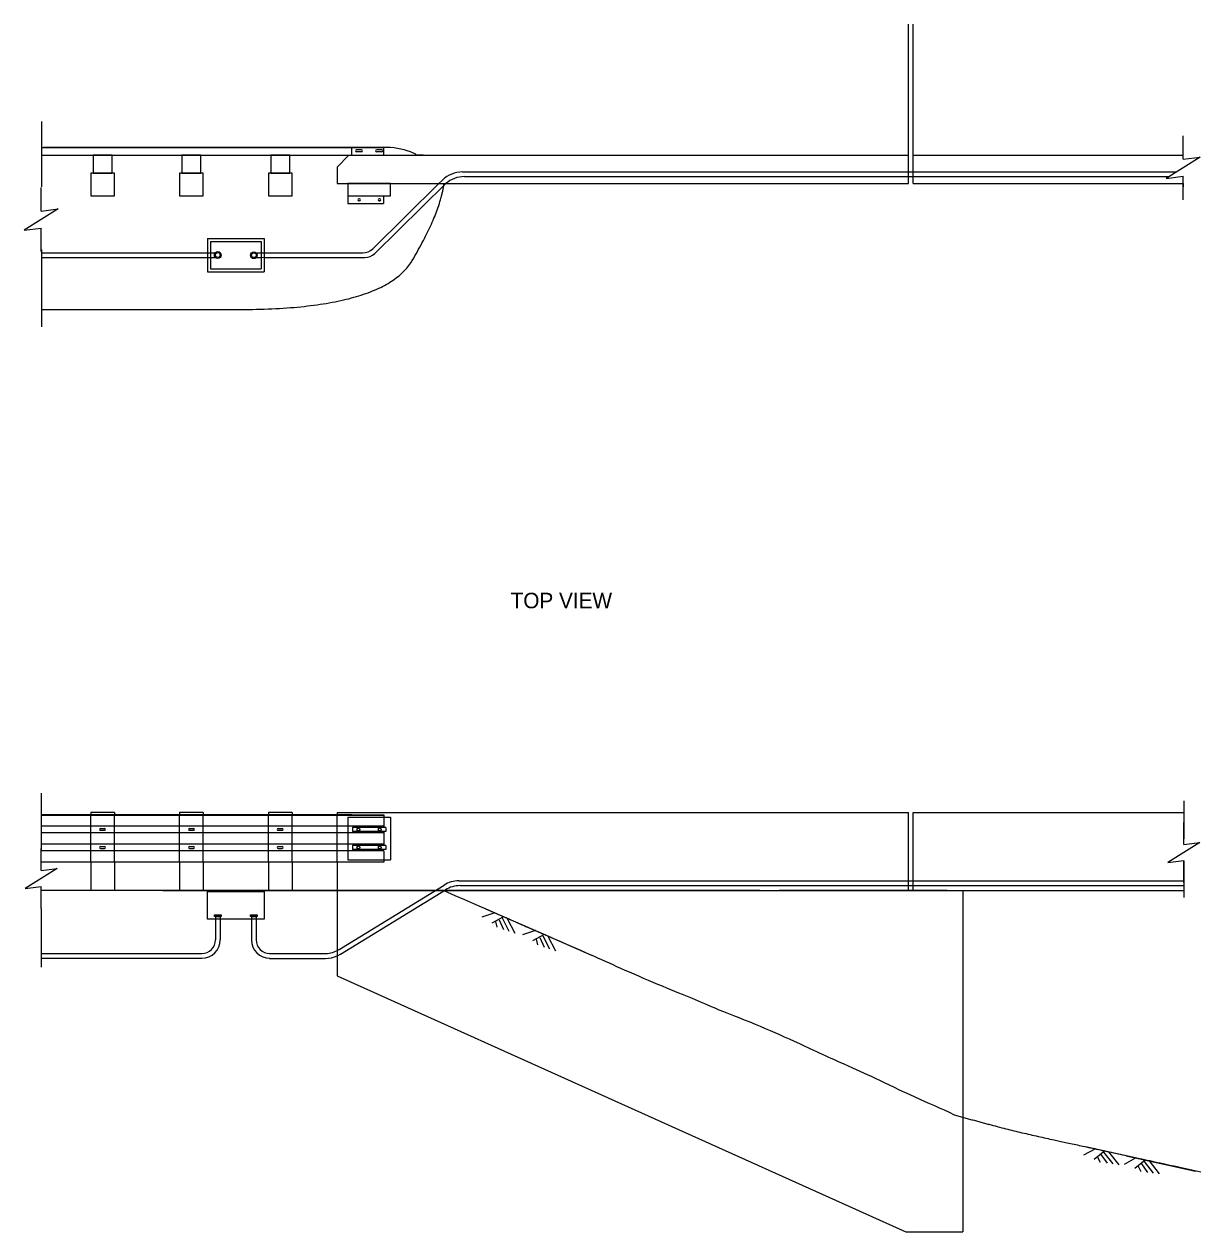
# Model space of a CAD drawing. Extents: x -749.3 to -667.3, y -393.2 to -312.4.
# Drawn here: x -708.68 to -667.3, y -354.83 to -312.36 of the extents above; entities that cross this region are included whole.
import ezdxf

# ---------------------------------------------------------------- set-up
doc = ezdxf.new("R2010")
doc.units = 0
doc.layers.add('es_DETAIL', color=7, linetype='Continuous')
doc.layers.add('es_NO-PLOT', color=7, linetype='Continuous')

msp = doc.modelspace()

# ---------------------------------------------------------------- linework, layer by layer
at = {"layer": 'es_DETAIL'}
for p, q in [((-677.582, -317.971), (-677.582, -312.363)), ((-677.415, -317.971), (-677.415, -312.363)), ((-708.074, -315.782), (-708.074, -318.086)), ((-667.917, -317.111), (-667.917, -316.286)), ((-708.074, -316.701), (-696.046, -316.701)), ((-695.909, -316.701), (-708.002, -316.701)), ((-697.151, -316.971), (-697.151, -316.701)), ((-696.813, -316.78), (-696.988, -316.78)), ((-696.105, -316.78), (-696.28, -316.78)), ((-696.046, -316.701), (-696.046, -316.971)), ((-708.074, -316.971), (-696.046, -316.971)), ((-697.255, -316.971), (-697.671, -317.388)), ((-697.255, -316.971), (-677.582, -316.971)), ((-696.813, -316.856), (-696.988, -316.856)), ((-696.105, -316.856), (-696.28, -316.856)), ((-694.9, -316.953), (-694.651, -316.953)), ((-694.791, -316.971), (-694.651, -316.971)), ((-694.651, -316.971), (-694.651, -316.953)), ((-677.415, -316.971), (-667.918, -316.971)), ((-667.918, -316.971), (-667.918, -316.864)), ((-697.671, -317.388), (-697.671, -317.971)), ((-693.262, -317.558), (-668.152, -317.558)), ((-697.671, -317.971), (-677.582, -317.971)), ((-694.092, -317.971), (-696.417, -320.261)), ((-693.854, -317.971), (-696.349, -320.427)), ((-693.963, -317.845), (-694.092, -317.971)), ((-693.194, -317.724), (-668.419, -317.724)), ((-677.415, -317.971), (-667.918, -317.971)), ((-667.918, -317.971), (-667.918, -318.079)), ((-667.917, -318.536), (-667.917, -317.711)), ((-708.078, -318.938), (-708.078, -318.113)), ((-697.296, -318.399), (-697.296, -318.669)), ((-697.279, -318.399), (-695.796, -318.399)), ((-696.892, -318.503), (-696.91, -318.503)), ((-696.174, -318.503), (-696.192, -318.503)), ((-696.046, -318.399), (-696.046, -318.669)), ((-697.296, -318.669), (-696.046, -318.669)), ((-696.892, -318.578), (-696.91, -318.578)), ((-696.174, -318.578), (-696.192, -318.578)), ((-708.078, -320.363), (-708.078, -319.538)), ((-702.234, -319.904), (-702.234, -321.071)), ((-702.234, -319.904), (-700.234, -319.904)), ((-702.13, -320.008), (-700.338, -320.008)), ((-702.13, -320.008), (-702.13, -320.967)), ((-700.338, -320.008), (-700.338, -320.967)), ((-700.234, -319.904), (-700.234, -321.071)), ((-708.074, -320.29), (-708.074, -323.005)), ((-708.074, -320.399), (-702.234, -320.399)), ((-708.074, -320.565), (-702.234, -320.565)), ((-702.234, -320.399), (-702.042, -320.399)), ((-702.234, -320.565), (-702.13, -320.565)), ((-702.13, -320.399), (-701.954, -320.399)), ((-702.13, -320.565), (-701.954, -320.565)), ((-700.514, -320.404), (-700.338, -320.404)), ((-700.514, -320.571), (-700.338, -320.571)), ((-700.234, -320.571), (-700.36, -320.575)), ((-700.338, -320.404), (-700.234, -320.404)), ((-700.234, -320.404), (-696.768, -320.404)), ((-700.234, -320.571), (-696.699, -320.571)), ((-702.13, -320.967), (-700.338, -320.967)), ((-702.234, -321.071), (-700.234, -321.071)), ((-708.074, -322.393), (-700.648, -322.393)), ((-708.074, -341.435), (-708.074, -339.406)), ((-667.888, -339.68), (-667.888, -341.015)), ((-706.338, -340.164), (-708.074, -340.164)), ((-706.338, -340.081), (-706.338, -340.18)), ((-705.505, -340.081), (-706.338, -340.081)), ((-705.504, -340.164), (-706.338, -340.164)), ((-705.505, -340.081), (-705.505, -340.18)), ((-703.213, -340.164), (-705.504, -340.164)), ((-703.213, -340.081), (-703.213, -340.18)), ((-702.38, -340.081), (-703.213, -340.081)), ((-702.38, -340.164), (-703.213, -340.164)), ((-702.38, -340.081), (-702.38, -340.18)), ((-700.087, -340.164), (-702.38, -340.164)), ((-699.255, -340.081), (-700.088, -340.081)), ((-700.088, -340.081), (-700.088, -340.18)), ((-699.255, -340.164), (-700.087, -340.164)), ((-699.255, -340.081), (-699.255, -340.18)), ((-697.671, -340.164), (-699.255, -340.164)), ((-697.671, -340.081), (-697.671, -340.164)), ((-697.671, -340.081), (-677.582, -340.081)), ((-697.151, -340.164), (-697.671, -340.164)), ((-697.151, -340.164), (-696.026, -340.164)), ((-696.026, -340.164), (-696.026, -340.607)), ((-677.582, -342.831), (-677.582, -340.081)), ((-677.415, -342.831), (-677.415, -340.081)), ((-677.415, -340.081), (-677.415, -340.081)), ((-677.415, -340.081), (-667.918, -340.081)), ((-708.074, -340.18), (-706.338, -340.18)), ((-706.338, -340.56), (-708.074, -340.56)), ((-706.338, -341.831), (-706.338, -340.18)), ((-706.338, -340.18), (-705.504, -340.18)), ((-705.503, -340.56), (-706.338, -340.56)), ((-705.505, -341.831), (-705.505, -340.18)), ((-705.504, -340.18), (-703.213, -340.18)), ((-703.213, -340.56), (-705.503, -340.56)), ((-703.213, -341.831), (-703.213, -340.18)), ((-703.213, -340.18), (-702.379, -340.18)), ((-702.378, -340.56), (-703.213, -340.56)), ((-702.38, -341.831), (-702.38, -340.18)), ((-702.379, -340.18), (-700.087, -340.18)), ((-700.084, -340.56), (-702.378, -340.56)), ((-700.088, -341.831), (-700.088, -340.18)), ((-700.087, -340.18), (-699.255, -340.18)), ((-699.255, -340.56), (-700.084, -340.56)), ((-699.255, -341.831), (-699.255, -340.18)), ((-699.255, -340.18), (-697.671, -340.18)), ((-697.671, -340.56), (-699.255, -340.56)), ((-697.671, -341.831), (-697.671, -340.18)), ((-697.671, -340.18), (-697.151, -340.18)), ((-696.026, -340.56), (-697.671, -340.56)), ((-697.296, -340.248), (-697.296, -341.748)), ((-697.296, -340.248), (-696.039, -340.248)), ((-697.151, -340.18), (-696.026, -340.18)), ((-696.039, -340.248), (-695.796, -340.248)), ((-695.796, -340.248), (-695.796, -341.748)), ((-667.888, -341.213), (-667.888, -340.44)), ((-706.338, -340.8), (-708.074, -340.8)), ((-705.502, -340.8), (-706.338, -340.8)), ((-705.994, -340.649), (-705.849, -340.649)), ((-705.994, -340.711), (-705.849, -340.711)), ((-703.213, -340.8), (-705.502, -340.8)), ((-702.378, -340.8), (-703.213, -340.8)), ((-702.869, -340.649), (-702.724, -340.649)), ((-702.869, -340.711), (-702.724, -340.711)), ((-700.083, -340.8), (-702.378, -340.8)), ((-699.255, -340.8), (-700.083, -340.8)), ((-699.744, -340.649), (-699.599, -340.649)), ((-699.744, -340.711), (-699.599, -340.711)), ((-697.671, -340.8), (-699.255, -340.8)), ((-696.026, -340.8), (-697.671, -340.8)), ((-695.963, -340.607), (-697.13, -340.607)), ((-697.13, -340.607), (-697.13, -340.753)), ((-695.963, -340.753), (-697.13, -340.753)), ((-696.026, -340.753), (-696.026, -341.243)), ((-695.963, -340.607), (-695.963, -340.753)), ((-708.076, -342.121), (-708.076, -341.347)), ((-706.338, -341.196), (-708.074, -341.196)), ((-706.338, -341.435), (-708.074, -341.435)), ((-705.501, -341.196), (-706.338, -341.196)), ((-705.5, -341.435), (-706.338, -341.435)), ((-705.994, -341.284), (-705.849, -341.284)), ((-705.994, -341.347), (-705.849, -341.347)), ((-703.213, -341.196), (-705.501, -341.196)), ((-703.213, -341.435), (-705.5, -341.435)), ((-702.376, -341.196), (-703.213, -341.196)), ((-702.376, -341.435), (-703.213, -341.435)), ((-702.869, -341.284), (-702.724, -341.284)), ((-702.869, -341.347), (-702.724, -341.347)), ((-700.079, -341.196), (-702.376, -341.196)), ((-700.078, -341.435), (-702.376, -341.435)), ((-699.255, -341.196), (-700.079, -341.196)), ((-699.255, -341.435), (-700.078, -341.435)), ((-699.744, -341.284), (-699.599, -341.284)), ((-699.744, -341.347), (-699.599, -341.347)), ((-697.671, -341.196), (-699.255, -341.196)), ((-697.671, -341.435), (-699.255, -341.435)), ((-696.026, -341.196), (-697.671, -341.196)), ((-696.026, -341.435), (-697.671, -341.435)), ((-695.963, -341.243), (-697.13, -341.243)), ((-697.13, -341.243), (-697.13, -341.388)), ((-695.963, -341.388), (-697.13, -341.388)), ((-696.026, -341.435), (-696.026, -341.831)), ((-695.963, -341.243), (-695.963, -341.388)), ((-708.074, -341.816), (-706.338, -341.816)), ((-706.338, -341.831), (-708.074, -341.831)), ((-706.338, -341.816), (-705.499, -341.816)), ((-706.338, -341.831), (-706.338, -342.831)), ((-705.499, -341.831), (-706.338, -341.831)), ((-705.505, -341.831), (-705.505, -342.831)), ((-705.499, -341.816), (-703.213, -341.816)), ((-703.213, -341.831), (-705.499, -341.831)), ((-703.213, -341.816), (-702.375, -341.816)), ((-703.213, -341.831), (-703.213, -342.831)), ((-702.374, -341.831), (-703.213, -341.831)), ((-702.38, -341.831), (-702.38, -342.831)), ((-702.375, -341.816), (-700.075, -341.816)), ((-700.074, -341.831), (-702.374, -341.831)), ((-700.088, -341.831), (-700.088, -342.831)), ((-700.075, -341.816), (-699.255, -341.816)), ((-699.255, -341.831), (-700.074, -341.831)), ((-699.255, -341.816), (-697.671, -341.816)), ((-699.255, -341.831), (-699.255, -342.831)), ((-697.671, -341.831), (-699.255, -341.831)), ((-697.671, -341.816), (-696.026, -341.816)), ((-696.026, -341.831), (-697.671, -341.831)), ((-697.671, -341.831), (-697.671, -342.831)), ((-697.296, -341.748), (-696.048, -341.748)), ((-696.048, -341.748), (-695.796, -341.748)), ((-667.888, -342.549), (-667.888, -341.776)), ((-667.888, -341.782), (-667.888, -343.08)), ((-708.076, -343.457), (-708.076, -342.683)), ((-697.602, -344.9), (-693.912, -342.638)), ((-693.389, -342.491), (-667.888, -342.491)), ((-693.342, -342.657), (-667.888, -342.657)), ((-706.338, -342.831), (-708.074, -342.831)), ((-682.801, -342.831), (-706.338, -342.831)), ((-703.796, -342.831), (-667.888, -342.831)), ((-702.234, -342.867), (-700.234, -342.867)), ((-697.671, -342.831), (-697.671, -345.831)), ((-697.555, -345.066), (-693.865, -342.805)), ((-676.216, -342.831), (-682.127, -342.831)), ((-675.671, -342.831), (-675.671, -354.831)), ((-708.074, -345.522), (-708.074, -343.457)), ((-692.451, -343.472), (-690.16, -344.473)), ((-700.234, -343.831), (-702.234, -343.831)), ((-701.951, -343.742), (-701.951, -344.558)), ((-701.951, -343.742), (-701.785, -343.742)), ((-701.785, -343.742), (-701.785, -344.558)), ((-700.683, -343.742), (-700.683, -344.563)), ((-700.683, -343.742), (-700.517, -343.742)), ((-700.517, -343.742), (-700.517, -344.563)), ((-692.124, -343.614), (-692.578, -343.762)), ((-691.815, -343.751), (-692.234, -343.976)), ((-692.105, -343.915), (-692.051, -344.112)), ((-691.973, -343.856), (-691.821, -344.196)), ((-691.864, -343.791), (-691.628, -344.256)), ((-691.69, -343.808), (-691.426, -344.328)), ((-690.695, -344.24), (-691.148, -344.388)), ((-691.022, -344.098), (-688.731, -345.099)), ((-690.386, -344.377), (-690.805, -344.602)), ((-690.676, -344.541), (-690.622, -344.738)), ((-690.544, -344.482), (-690.392, -344.822)), ((-690.435, -344.417), (-690.199, -344.882)), ((-690.261, -344.434), (-689.997, -344.954)), ((-708.074, -345.041), (-702.435, -345.041)), ((-708.074, -345.208), (-702.435, -345.208)), ((-700.052, -345.047), (-698.124, -345.047)), ((-700.052, -345.214), (-698.077, -345.214)), ((-697.671, -345.831), (-677.671, -354.831)), ((-671.004, -351.907), (-671.421, -352.14)), ((-671.352, -351.831), (-668.911, -352.371)), ((-670.675, -351.982), (-671.042, -352.284)), ((-670.715, -352.031), (-670.393, -352.442)), ((-670.541, -352.013), (-670.181, -352.473)), ((-670.928, -352.2), (-670.836, -352.382)), ((-670.809, -352.116), (-670.595, -352.42)), ((-669.578, -352.23), (-669.995, -352.463)), ((-669.927, -352.154), (-667.486, -352.693)), ((-669.249, -352.305), (-669.617, -352.607)), ((-669.383, -352.438), (-669.169, -352.742)), ((-669.289, -352.354), (-668.968, -352.764)), ((-669.115, -352.336), (-668.756, -352.795)), ((-669.502, -352.522), (-669.41, -352.704)), ((-677.671, -354.831), (-675.671, -354.831))]:
    msp.add_line(p, q, dxfattribs=at)
for points in [[(-706.255, -317.602), (-705.588, -317.602), (-705.588, -316.971), (-706.255, -316.971)], [(-703.13, -317.602), (-702.463, -317.602), (-702.463, -316.971), (-703.13, -316.971)], [(-700.005, -317.602), (-699.338, -317.602), (-699.338, -316.971), (-700.005, -316.971)], [(-706.338, -318.399), (-705.505, -318.399), (-705.505, -317.602), (-706.338, -317.602)], [(-703.213, -318.399), (-702.38, -318.399), (-702.38, -317.602), (-703.213, -317.602)], [(-700.088, -318.399), (-699.255, -318.399), (-699.255, -317.602), (-700.088, -317.602)], [(-697.296, -318.399), (-695.796, -318.399), (-695.796, -317.971), (-697.296, -317.971)], [(-702.234, -342.831), (-700.234, -342.831), (-700.234, -343.831), (-702.234, -343.831)], [(-701.987, -343.684), (-701.748, -343.684), (-701.748, -343.742), (-701.987, -343.742)], [(-700.72, -343.684), (-700.481, -343.684), (-700.481, -343.742), (-700.72, -343.742)]]:
    msp.add_lwpolyline(points, close=True, dxfattribs=at)
for points in [[(-667.917, -317.111), (-667.317, -317.036), (-668.517, -317.786), (-667.917, -317.711)], [(-708.078, -318.938), (-707.478, -318.863), (-708.678, -319.613), (-708.078, -319.538)], [(-667.888, -341.213), (-667.326, -341.143), (-668.451, -341.846), (-667.888, -341.776)], [(-708.076, -342.121), (-707.514, -342.05), (-708.639, -342.754), (-708.076, -342.683)]]:
    msp.add_lwpolyline(points, dxfattribs=at)
for centre, radius in [((-701.868, -320.482), 0.12), ((-701.868, -320.482), 0.0833), ((-700.6, -320.488), 0.12), ((-700.6, -320.488), 0.0833), ((-696.921, -340.68), 0.0521), ((-696.171, -340.68), 0.0521), ((-696.921, -341.315), 0.0521), ((-696.171, -341.315), 0.0521)]:
    msp.add_circle(centre, radius, dxfattribs=at)
for centre, radius, start, end in [((-696.988, -316.818), 0.0378, 90, 270), ((-696.813, -316.818), 0.0378, 270, 90), ((-696.28, -316.818), 0.0378, 90, 270), ((-696.105, -316.818), 0.0378, 270, 90), ((-695.951, -319.18), 2.48, 66.9443, 89.0195), ((-695.071, -317.108), 0.228, 44.4534, 66.5163), ((-693.262, -318.558), 1, 90, 134.5537), ((-693.194, -318.724), 1, 90, 131.1596), ((-696.91, -318.541), 0.0378, 90, 270), ((-696.892, -318.541), 0.0378, 270, 90), ((-696.192, -318.541), 0.0378, 90, 270), ((-696.174, -318.541), 0.0378, 270, 90), ((-696.768, -319.904), 0.5, 270, 314.5537), ((-696.699, -320.071), 0.5, 270, 314.5537), ((-705.994, -340.68), 0.0312, 90, 270), ((-705.849, -340.68), 0.0312, 270, 90), ((-702.869, -340.68), 0.0312, 90, 270), ((-702.724, -340.68), 0.0312, 270, 90), ((-699.744, -340.68), 0.0312, 90, 270), ((-699.599, -340.68), 0.0312, 270, 90), ((-705.994, -341.315), 0.0312, 90, 270), ((-705.849, -341.315), 0.0312, 270, 90), ((-702.869, -341.315), 0.0312, 90, 270), ((-702.724, -341.315), 0.0312, 270, 90), ((-699.744, -341.315), 0.0312, 90, 270), ((-699.599, -341.315), 0.0312, 270, 90), ((-693.389, -343.491), 1, 90, 121.5048), ((-693.342, -343.657), 1, 90, 121.5048), ((-702.435, -344.558), 0.484, 270, 360), ((-702.435, -344.558), 0.65, 270, 360), ((-700.033, -344.563), 0.65, 180, 270), ((-700.033, -344.563), 0.484, 180, 270), ((-698.124, -344.047), 1, 270, 296.9143), ((-698.077, -344.214), 1, 270, 293.9316), ((-698.124, -344.047), 1, 296.9143, 301.5048), ((-698.077, -344.214), 1, 293.9316, 301.5048)]:
    msp.add_arc(centre, radius, start, end, dxfattribs=at)
for points, degree in [([(-700.648, -322.393), (-696.01, -322.31), (-694.062, -319.049), (-693.915, -317.994)], 2), ([(-693.915, -342.831), (-691.762, -343.773), (-691.019, -344.093), (-689.976, -344.558), (-688.578, -345.157), (-687.645, -345.592), (-686.171, -346.222), (-685.132, -346.633), (-684.405, -346.964), (-682.702, -347.625), (-681.529, -348.155), (-679.678, -349.015), (-678.884, -349.346), (-677.302, -350.138), (-676.453, -350.47), (-675.966, -350.711)], 3), ([(-675.966, -350.711), (-674.287, -351.202), (-671.174, -351.876), (-667.295, -352.718)], 2)]:
    msp.add_open_spline(points, degree=degree, dxfattribs=at)

# ---------------------------------------------------------------- texts
at = {"layer": 'es_NO-PLOT'}
msp.add_text('TOP VIEW', height=0.5455, dxfattribs=at).set_placement((-691.569, -332.904))

doc.saveas('drawing.dxf')
